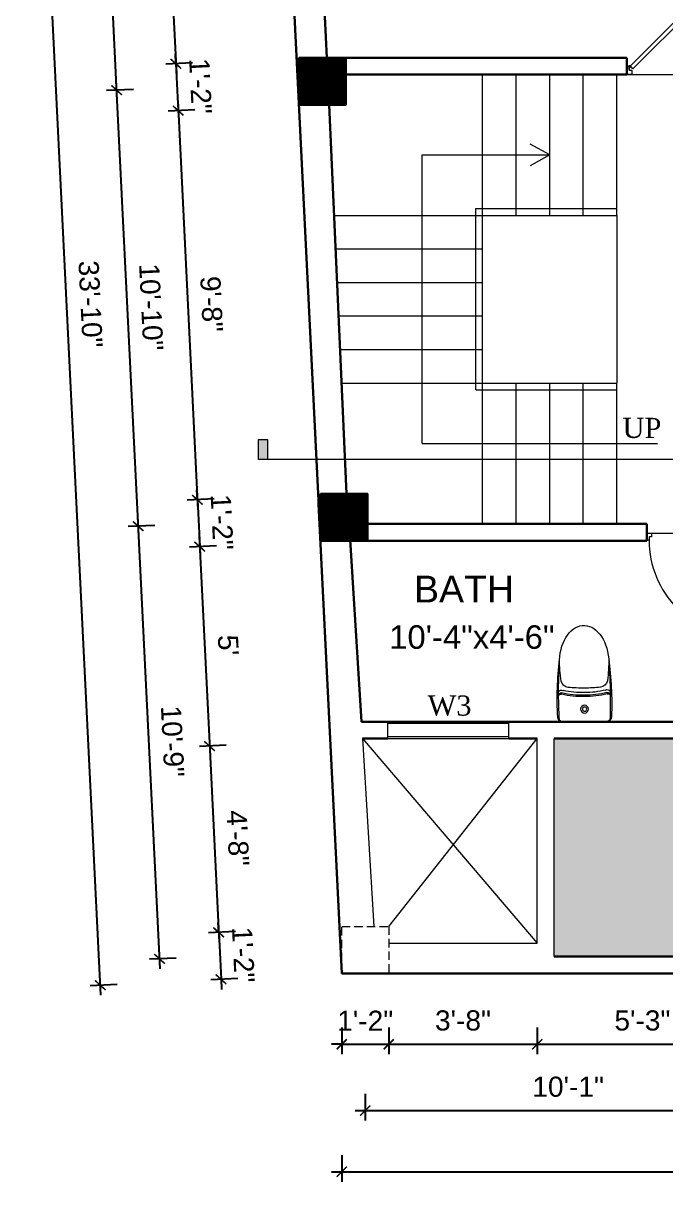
# Model space of a CAD drawing. Header units: inches. Extents: x -4737 to 13205, y 2479 to 13285.
# Drawn here: x -3061.7 to -2870.3, y 11927.8 to 12273.3 of the extents above; entities that cross this region are included whole.
import ezdxf
from ezdxf.enums import TextEntityAlignment as Align

# ---------------------------------------------------------------- set-up
doc = ezdxf.new("R2010")
doc.units = ezdxf.units.IN
doc.header["$MEASUREMENT"] = 0
doc.linetypes.add('HIDDEN', pattern=[0.375, 0.25, -0.125])
doc.linetypes.add('HIDDEN2', pattern=[0.1875, 0.125, -0.0625])
for name, color, linetype, lineweight in [('A-FURN', 9, 'Continuous', 5), ('Door', 205, 'Continuous', 13), ('hatch-.09', 8, 'Continuous', 9), ('Label', 7, 'Continuous', 13), ('ns_DIMS', 1, 'Continuous', 0), ('ns_DIMS @ 1', 1, 'Continuous', 0), ('ns_TEXT', 7, 'Continuous', 13), ('PUERTAS', 7, 'Continuous', 9), ('stair', 201, 'Continuous', 13), ('Text', 7, 'Continuous', 13), ('WALL', 12, 'Continuous', 30), ('wall2', 1, 'Continuous', 15), ('windoow', 4, 'Continuous', 5)]:
    doc.layers.add(name, color=color, linetype=linetype, lineweight=lineweight)
doc.layers.add('furniture', color=253, linetype='Continuous')
doc.styles.add('arial 1000', font='arial.ttf')
doc.styles.add('dim', font='arial.ttf', dxfattribs={"height": 7})
doc.styles.get("Standard").update_dxf_attribs({"font": 'arial.ttf'})
doc.styles.add('Tahoma', font='tahoma.ttf')
doc.dimstyles.new("1-8'", dxfattribs={"dimtxt": 6, "dimasz": 3, "dimexe": 3, "dimexo": 6, "dimgap": 4, "dimtad": 1, "dimdec": 0, "dimzin": 0, "dimdsep": 46, "dimlunit": 4, "dimtxsty": 'arial 1000', "dimblk": 'ARCHTICK', "dimcen": 8, "dimdle": 3, "dimclrt": 7, "dimazin": 0, "dimtfac": 1, "dimtdec": 0, "dimtix": 1, "dimtmove": 2, "dimatfit": 3, "dimfxl": 5, "dimfxlon": 1, "dimarcsym": 0})

# ---------------------------------------------------------------- blocks, each defined once
blk = doc.blocks.new('2ft6in')
at = {"layer": 'PUERTAS', "color": 2}
for p, q in [((0.84, 2.1), (21.02, 22.28)), ((21.71, 21.6), (1.47, 1.37)), ((18.33, 21.76), (18.31, 21.77)), ((21.71, 21.6), (21.02, 22.28)), ((21.18, 18.9), (21.2, 18.89)), ((0, 2), (0, 0)), ((0.6, 2), (0, 2)), ((1.33, 0), (0, 0)), ((0.6, 1.26), (0.6, 2.04)), ((0.67, 1.26), (0.6, 1.26)), ((0.67, 1.26), (0.67, 2.01)), ((0.67, 1), (0.67, 1.26)), ((1.33, 1), (0.67, 1)), ((1.31, 1.53), (0.79, 2.06)), ((1.36, 1.58), (0.81, 2.12)), ((1.36, 1.58), (1.31, 1.53)), ((1.47, 1.37), (1.31, 1.53)), ((1.33, 0), (1.33, 1)), ((28.67, 0), (28.67, 1)), ((28.67, 1), (29.33, 1)), ((28.67, 0), (30, 0)), ((29.33, 1), (29.33, 2)), ((29.33, 2), (30, 2)), ((30, 0), (30, 2))]:
    blk.add_line(p, q, dxfattribs=at)
at = {"layer": 'PUERTAS', "color": 8}
for p, q in [((18.81, 20.78), (18.04, 21.4)), ((18.86, 20.83), (18.08, 21.46)), ((18.95, 20.92), (18.2, 21.58)), ((18.44, 21.9), (18.31, 21.77)), ((19.07, 21.03), (18.34, 21.72)), ((18.44, 21.9), (18.56, 22.02)), ((18.58, 22.01), (18.56, 22.02)), ((19.3, 21.26), (18.61, 22)), ((19.42, 21.38), (18.75, 22.14)), ((19.51, 21.48), (18.88, 22.26)), ((19.55, 21.53), (18.93, 22.3)), ((19.13, 20.8), (19.03, 20.9)), ((19.15, 20.82), (19.05, 20.92)), ((19.09, 20.44), (19.25, 20.76)), ((19.19, 20.87), (19.1, 20.96)), ((19.25, 20.93), (19.16, 21.02)), ((19.28, 20.63), (19.32, 20.83)), ((19.4, 21.08), (19.31, 21.17)), ((19.47, 21.15), (19.38, 21.24)), ((19.43, 20.78), (19.4, 20.9)), ((19.51, 21.19), (19.42, 21.28)), ((19.55, 20.91), (19.43, 20.94)), ((19.53, 21.21), (19.44, 21.3)), ((19.7, 21.06), (19.51, 21.01)), ((19.89, 21.24), (19.58, 21.08)), ((20.07, 21.42), (19.64, 21.15)), ((18.91, 20.27), (19.19, 20.69)), ((19.69, 19.49), (20.12, 19.76)), ((19.87, 19.67), (20.18, 19.83)), ((20.06, 19.85), (20.25, 19.9)), ((20.21, 20), (20.33, 19.97)), ((20.21, 19.38), (20.83, 18.61)), ((20.23, 19.7), (20.32, 19.61)), ((20.25, 19.72), (20.34, 19.63)), ((20.25, 19.43), (20.88, 18.65)), ((20.29, 19.76), (20.38, 19.67)), ((20.33, 20.13), (20.36, 20.01)), ((20.34, 19.53), (21, 18.77)), ((20.36, 19.83), (20.45, 19.74)), ((20.48, 20.28), (20.44, 20.08)), ((20.46, 19.64), (21.14, 18.91)), ((20.5, 19.98), (20.6, 19.89)), ((20.67, 20.47), (20.51, 20.15)), ((20.85, 20.64), (20.57, 20.22)), ((20.57, 20.04), (20.66, 19.95)), ((20.61, 20.09), (20.7, 19.99)), ((20.63, 20.11), (20.72, 20.01)), ((20.69, 19.87), (21.42, 19.19)), ((20.81, 19.99), (21.56, 19.33)), ((20.9, 20.08), (21.68, 19.45)), ((20.95, 20.13), (21.72, 19.51)), ((21.32, 19.01), (21.2, 18.89)), ((21.32, 19.01), (21.44, 19.14)), ((21.43, 19.15), (21.44, 19.14)), ((0, 0), (30, 0))]:
    blk.add_line(p, q, dxfattribs=at)
at = {"layer": 'PUERTAS', "color": 1}
for p, q in [((18.06, 21.44), (18.48, 21.86)), ((18.74, 20.79), (18.06, 21.34)), ((18.08, 21.51), (18.45, 21.88)), ((18.11, 21.49), (18.08, 21.51)), ((18.82, 22.25), (18.45, 21.88)), ((18.9, 22.28), (18.48, 21.86)), ((18.84, 22.23), (18.82, 22.25)), ((18.83, 20.8), (19.18, 21.15)), ((18.92, 20.89), (18.93, 20.88)), ((19.54, 21.59), (18.99, 22.27)), ((19.02, 20.88), (19.24, 21.1)), ((19.12, 20.8), (19.03, 20.89)), ((19.11, 20.79), (19.33, 21.01)), ((19.54, 21.5), (19.18, 21.15)), ((19.45, 21.31), (19.24, 21.1)), ((19.55, 21.22), (19.33, 21.01)), ((19.45, 21.41), (19.45, 21.41)), ((19.54, 21.22), (19.45, 21.31)), ((19.64, 21.23), (19.64, 21.23)), ((19.74, 21.24), (19.73, 21.23)), ((20.12, 21.49), (19.74, 21.24)), ((20.22, 21.48), (20.22, 21.49)), ((20.91, 20.8), (20.91, 20.79)), ((18.84, 20.21), (19.1, 20.6)), ((18.85, 20.11), (18.84, 20.12)), ((19.1, 20.7), (19.11, 20.69)), ((19.1, 20.6), (19.1, 20.6)), ((19.53, 19.43), (19.54, 19.42)), ((19.64, 19.42), (20.02, 19.67)), ((20.02, 19.67), (20.03, 19.68)), ((20.12, 19.68), (20.12, 19.68)), ((20.21, 19.69), (20.43, 19.9)), ((20.22, 19.41), (20.57, 19.76)), ((20.22, 19.69), (20.31, 19.6)), ((20.22, 19.32), (20.76, 18.64)), ((20.31, 19.6), (20.52, 19.81)), ((20.31, 19.5), (20.31, 19.5)), ((20.65, 20.12), (20.43, 19.9)), ((20.74, 20.03), (20.52, 19.81)), ((20.93, 20.11), (20.57, 19.76)), ((20.64, 20.11), (20.73, 20.02)), ((20.66, 20.31), (20.65, 20.31)), ((20.65, 20.21), (20.65, 20.22)), ((20.91, 20.7), (20.66, 20.31)), ((20.84, 20.02), (20.83, 20.03)), ((20.86, 18.63), (21.28, 19.05)), ((20.91, 18.68), (20.94, 18.66)), ((20.94, 18.66), (21.31, 19.03)), ((21.02, 20.12), (21.7, 19.57)), ((21.7, 19.47), (21.28, 19.05)), ((21.67, 19.4), (21.31, 19.03)), ((21.65, 19.42), (21.67, 19.4))]:
    blk.add_line(p, q, dxfattribs=at)
at = {"layer": 'PUERTAS', "color": 2}
for radius in [0.129, 0.0627]:
    blk.add_circle((0.68, 2.14), radius, dxfattribs=at)
at = {"layer": 'PUERTAS', "color": 8}
blk.add_arc((0.68, 2.14), 28.65, 359.7285, 90.0333, dxfattribs=at)
at = {"layer": 'PUERTAS', "color": 1}
for centre, start, end in [((18.78, 20.84), 231.0764, 315), ((18.94, 22.23), 38.9236, 135), ((18.97, 20.93), 225, 315), ((19.16, 20.74), 135, 219.7428), ((19.4, 21.36), 315, 45), ((19.49, 21.55), 315, 38.9236), ((19.6, 21.18), 50.2572, 135), ((19.68, 21.28), 230.2572, 315), ((20.17, 21.44), 45, 135), ((20.87, 20.75), 315, 45), ((18.89, 20.16), 135, 225), ((19.06, 20.65), 315, 39.7428), ((19.59, 19.47), 225, 315), ((20.07, 19.63), 50.2572, 135), ((20.16, 19.73), 230.2572, 315), ((20.27, 19.36), 135, 218.9236), ((20.35, 19.55), 135, 225), ((20.7, 20.26), 135, 219.7428), ((20.6, 20.17), 315, 39.7428), ((20.78, 19.98), 45, 135), ((20.82, 18.68), 218.9236, 315), ((20.98, 20.07), 51.0764, 135), ((21.65, 19.52), 315, 51.0764)]:
    blk.add_arc(centre, 0.0667, start, end, dxfattribs=at)
blk = doc.blocks.new('*U33')
at = {"color": 3, "xscale": -1}
blk.add_blockref('2ft6in', (42, 0), dxfattribs=at)
blk = doc.blocks.new('A$C2BC6131C')
at = {"layer": 'A-FURN', "color": 8}
for p in [(0, 163.5), (0, -163.5)]:
    blk.add_line(p, (0, 0), dxfattribs=at)
for radius in [29.6, 16.1]:
    blk.add_circle((95.9, 0), radius, dxfattribs=at)
for centre, radius, start, end in [((40, 163.5), 40, 92.59988, 180), ((197, -4116.4), 4311.6, 86.30057, 92.47118), ((155.1, -2371.3), 2577.4, 82.86641, 92.59988), ((201.9, 176.4), 18.8, 342.35932, 95.93155), ((192.7, 178.4), 18.2, 343.38126, 66.47238), ((217.8, 172), 24.1, 332.20328, 71.94045), ((468.5, -913.5), 1099.7, 89.65189, 98.29697), ((793.4, 23.7), 602, 165.61847, 182.25332), ((793.4, 23.7), 592, 165.61847, 182.25332), ((773.9, 23.7), 552, 165.61847, 182.45753), ((1633.1, -8.2), 1378.2, 174.60795, 179.65911), ((320.7, 115.7), 60, 100.47011, 174.60795), ((1633.1, 8.2), 1378.2, 180.34089, 185.39205), ((793.4, -23.7), 602, 177.74668, 194.38153), ((793.4, -23.7), 592, 177.74668, 194.38153), ((773.9, -23.7), 552, 177.54247, 194.38153), ((40, -163.5), 40, 180, 267.40012), ((201.9, -176.4), 18.8, 264.06845, 17.64068), ((192.7, -178.4), 18.2, 293.52762, 16.61874), ((217.8, -172), 24.1, 288.05955, 27.79672), ((320.7, -115.7), 60, 185.39205, 259.52989), ((468.5, 913.5), 1099.7, 261.70303, 270.34811), ((197, 4116.4), 4311.6, 267.52882, 273.69943), ((155.1, 2371.3), 2577.4, 267.40012, 277.13359)]:
    blk.add_arc(centre, radius, start, end, dxfattribs=at)
blk.add_ellipse((440.7, 0), major_axis=(-289.3, 0), ratio=0.648116, start_param=1.570796, end_param=4.592942, dxfattribs=at)
blk = doc.blocks.new('3ft')
at = {"layer": 'PUERTAS', "color": 2}
for p, q in [((1.01, 2.52), (25.23, 26.74)), ((26.05, 25.92), (1.77, 1.64)), ((21.99, 26.11), (21.98, 26.13)), ((26.05, 25.92), (25.23, 26.74)), ((25.42, 22.68), (25.43, 22.67)), ((0, 2.4), (0, 0)), ((0.72, 2.4), (0, 2.4)), ((1.6, 0), (0, 0)), ((0.72, 1.52), (0.72, 2.44)), ((0.8, 1.52), (0.72, 1.52)), ((0.8, 1.52), (0.8, 2.41)), ((0.8, 1.2), (0.8, 1.52)), ((1.6, 1.2), (0.8, 1.2)), ((1.57, 1.84), (0.94, 2.47)), ((1.63, 1.89), (0.97, 2.55)), ((1.63, 1.89), (1.57, 1.84)), ((1.77, 1.64), (1.57, 1.84)), ((1.6, 0), (1.6, 1.2)), ((34.4, 0), (34.4, 1.2)), ((34.4, 1.2), (35.2, 1.2)), ((34.4, 0), (36, 0)), ((35.2, 1.2), (35.2, 2.4)), ((35.2, 2.4), (36, 2.4)), ((36, 0), (36, 2.4))]:
    blk.add_line(p, q, dxfattribs=at)
at = {"layer": 'PUERTAS', "color": 8}
for p, q in [((22.57, 24.94), (21.65, 25.68)), ((22.63, 24.99), (21.69, 25.75)), ((22.74, 25.1), (21.84, 25.9)), ((22.13, 26.28), (21.98, 26.13)), ((22.88, 25.24), (22.01, 26.06)), ((22.13, 26.28), (22.27, 26.42)), ((22.29, 26.41), (22.27, 26.42)), ((23.16, 25.52), (22.34, 26.39)), ((23.3, 25.66), (22.5, 26.56)), ((23.41, 25.77), (22.65, 26.71)), ((22.69, 24.32), (23.02, 24.83)), ((23.46, 25.83), (22.72, 26.75)), ((22.95, 24.96), (22.84, 25.07)), ((22.98, 24.99), (22.86, 25.1)), ((23.03, 25.04), (22.91, 25.15)), ((22.91, 24.53), (23.1, 24.91)), ((23.11, 25.12), (22.99, 25.23)), ((23.13, 24.76), (23.18, 24.99)), ((23.28, 25.3), (23.17, 25.41)), ((23.36, 25.37), (23.25, 25.49)), ((23.31, 24.94), (23.28, 25.08)), ((23.41, 25.43), (23.3, 25.54)), ((23.46, 25.09), (23.32, 25.13)), ((23.44, 25.45), (23.33, 25.56)), ((23.64, 25.27), (23.41, 25.22)), ((23.87, 25.49), (23.49, 25.3)), ((24.08, 25.71), (23.57, 25.38)), ((24.58, 24.33), (24.52, 24.1)), ((24.8, 24.56), (24.61, 24.18)), ((25.02, 24.77), (24.68, 24.26)), ((23.63, 23.38), (24.14, 23.72)), ((23.84, 23.6), (24.22, 23.79)), ((24.07, 23.82), (24.3, 23.88)), ((24.25, 24), (24.39, 23.97)), ((24.25, 23.26), (24.99, 22.34)), ((24.27, 23.64), (24.38, 23.53)), ((24.3, 23.67), (24.41, 23.56)), ((24.3, 23.32), (25.06, 22.38)), ((24.35, 23.72), (24.46, 23.61)), ((24.4, 24.15), (24.43, 24.01)), ((24.41, 23.43), (25.2, 22.53)), ((24.43, 23.8), (24.54, 23.69)), ((24.55, 23.57), (25.37, 22.7)), ((24.6, 23.97), (24.72, 23.86)), ((24.68, 24.05), (24.79, 23.94)), ((24.73, 24.1), (24.85, 23.99)), ((24.76, 24.13), (24.87, 24.02)), ((24.83, 23.85), (25.7, 23.03)), ((24.97, 23.99), (25.87, 23.2)), ((25.08, 24.1), (26.02, 23.34)), ((25.14, 24.15), (26.06, 23.41)), ((25.58, 22.82), (25.43, 22.67)), ((25.58, 22.82), (25.73, 22.97)), ((25.72, 22.98), (25.73, 22.97)), ((0, 0), (36, 0))]:
    blk.add_line(p, q, dxfattribs=at)
at = {"layer": 'PUERTAS', "color": 1}
for p, q in [((21.67, 25.73), (22.17, 26.23)), ((22.49, 24.95), (21.67, 25.61)), ((21.7, 25.82), (22.14, 26.26)), ((21.73, 25.79), (21.7, 25.82)), ((22.58, 26.7), (22.14, 26.26)), ((22.67, 26.73), (22.17, 26.23)), ((22.61, 26.67), (22.58, 26.7)), ((22.6, 24.96), (23.02, 25.38)), ((22.61, 24.25), (22.92, 24.72)), ((22.7, 25.07), (22.71, 25.06)), ((23.45, 25.91), (22.79, 26.73)), ((22.82, 25.06), (23.08, 25.32)), ((22.94, 24.95), (22.83, 25.07)), ((22.92, 24.72), (22.92, 24.72)), ((22.93, 24.94), (23.19, 25.21)), ((22.93, 24.84), (22.93, 24.83)), ((23.44, 25.81), (23.02, 25.38)), ((23.34, 25.58), (23.08, 25.32)), ((23.46, 25.47), (23.19, 25.21)), ((23.33, 25.7), (23.34, 25.69)), ((23.45, 25.46), (23.33, 25.57)), ((23.57, 25.47), (23.57, 25.47)), ((24.15, 25.79), (23.68, 25.48)), ((23.68, 25.48), (23.68, 25.48)), ((24.27, 25.78), (24.26, 25.79)), ((24.79, 24.38), (24.78, 24.37)), ((24.78, 24.26), (24.78, 24.26)), ((25.1, 24.84), (24.79, 24.38)), ((25.09, 24.96), (25.1, 24.95)), ((22.62, 24.13), (22.61, 24.14)), ((23.44, 23.31), (23.45, 23.3)), ((23.56, 23.3), (24.03, 23.61)), ((24.03, 23.61), (24.03, 23.62)), ((24.14, 23.62), (24.14, 23.62)), ((24.25, 23.62), (24.51, 23.89)), ((24.26, 23.29), (24.69, 23.71)), ((24.26, 23.63), (24.37, 23.52)), ((24.26, 23.18), (24.92, 22.37)), ((24.37, 23.52), (24.63, 23.77)), ((24.37, 23.4), (24.37, 23.4)), ((24.78, 24.15), (24.51, 23.89)), ((24.89, 24.03), (24.63, 23.77)), ((25.11, 24.14), (24.69, 23.71)), ((24.77, 24.14), (24.88, 24.03)), ((25, 24.03), (25, 24.03)), ((25.04, 22.36), (25.54, 22.86)), ((25.1, 22.42), (25.13, 22.39)), ((25.13, 22.39), (25.57, 22.83)), ((25.22, 24.14), (26.03, 23.48)), ((26.04, 23.37), (25.54, 22.86)), ((26.01, 23.27), (25.57, 22.83)), ((25.98, 23.3), (26.01, 23.27))]:
    blk.add_line(p, q, dxfattribs=at)
at = {"layer": 'PUERTAS', "color": 2}
for radius in [0.155, 0.0752]:
    blk.add_circle((0.82, 2.56), radius, dxfattribs=at)
at = {"layer": 'PUERTAS', "color": 8}
blk.add_arc((0.82, 2.56), 34.38, 359.7285, 90.0333, dxfattribs=at)
at = {"layer": 'PUERTAS', "color": 1}
for centre, start, end in [((22.54, 25.01), 231.0764, 315), ((22.67, 24.2), 135, 225), ((22.73, 26.68), 38.9236, 135), ((22.77, 25.12), 225, 315), ((22.99, 24.89), 135, 219.7428), ((22.87, 24.78), 315, 39.7428), ((23.28, 25.63), 315, 45), ((23.39, 25.86), 315, 38.9236), ((23.51, 25.41), 50.2572, 135), ((23.62, 25.53), 230.2572, 315), ((24.2, 25.73), 45, 135), ((24.84, 24.31), 135, 219.7428), ((24.72, 24.21), 315, 39.7428), ((25.04, 24.89), 315, 45), ((23.51, 23.36), 225, 315), ((24.09, 23.56), 50.2572, 135), ((24.2, 23.68), 230.2572, 315), ((24.32, 23.23), 135, 218.9236), ((24.42, 23.46), 135, 225), ((24.94, 23.98), 45, 135), ((24.98, 22.42), 218.9236, 315), ((25.17, 24.08), 51.0764, 135), ((25.98, 23.42), 315, 51.0764)]:
    blk.add_arc(centre, 0.08, start, end, dxfattribs=at)
blk = doc.blocks.new('*U238')
at = {"color": 3, "xscale": -1}
blk.add_blockref('3ft', (42, 0), dxfattribs=at)
blk = doc.blocks.new('_ArchTick')
at = {"color": 0, "const_width": 0.15}
blk.add_lwpolyline([(-0.5, -0.5), (0.5, 0.5)], dxfattribs=at)
blk = doc.blocks.new('*D803')
at = {"layer": 'Defpoints', "color": 0, "transparency": 16777216}
for p in [(-2966.86, 11989.96), (-2952.86, 11989.96), (-2952.86, 11968.82)]:
    blk.add_point(p, dxfattribs=at)
at = {"layer": 'ns_DIMS', "color": 0, "lineweight": -2, "transparency": 16777216}
for p, q in [((-2966.86, 11973.82), (-2966.86, 11965.82)), ((-2952.86, 11973.82), (-2952.86, 11965.82)), ((-2966.86, 11968.82), (-2969.86, 11968.82)), ((-2966.86, 11968.82), (-2952.86, 11968.82)), ((-2952.86, 11968.82), (-2949.86, 11968.82))]:
    blk.add_line(p, q, dxfattribs=at)
at = {"layer": 'ns_DIMS', "color": 0, "lineweight": -2, "transparency": 16777216, "xscale": 3, "yscale": 3, "zscale": 3}
blk.add_blockref('_ArchTick', (-2966.86, 11968.82), dxfattribs=at)
at = {"layer": 'ns_DIMS', "color": 0, "lineweight": -2, "transparency": 16777216, "xscale": 3, "yscale": 3, "zscale": 3, "rotation": 180}
blk.add_blockref('_ArchTick', (-2952.86, 11968.82), dxfattribs=at)
at = {"layer": 'ns_DIMS', "color": 7, "transparency": 16777216, "insert": (-2959.86, 11975.83), "char_height": 6, "attachment_point": 5, "style": 'arial 1000'}
blk.add_mtext('1\'-2"', dxfattribs=at)
blk = doc.blocks.new('*D804')
at = {"layer": 'Defpoints', "color": 0, "transparency": 16777216}
for p in [(-2952.86, 11989.96), (-2908.62, 11989.96), (-2908.62, 11968.82)]:
    blk.add_point(p, dxfattribs=at)
at = {"layer": 'ns_DIMS', "color": 0, "lineweight": -2, "transparency": 16777216}
for p, q in [((-2952.86, 11973.82), (-2952.86, 11965.82)), ((-2908.62, 11973.82), (-2908.62, 11965.82)), ((-2955.86, 11968.82), (-2905.62, 11968.82))]:
    blk.add_line(p, q, dxfattribs=at)
at = {"layer": 'ns_DIMS', "color": 0, "lineweight": -2, "transparency": 16777216, "xscale": 3, "yscale": 3, "zscale": 3, "rotation": 180}
blk.add_blockref('_ArchTick', (-2952.86, 11968.82), dxfattribs=at)
at = {"layer": 'ns_DIMS', "color": 0, "lineweight": -2, "transparency": 16777216, "xscale": 3, "yscale": 3, "zscale": 3}
blk.add_blockref('_ArchTick', (-2908.62, 11968.82), dxfattribs=at)
at = {"layer": 'ns_DIMS', "color": 7, "transparency": 16777216, "insert": (-2930.74, 11975.88), "char_height": 6, "attachment_point": 5, "style": 'arial 1000'}
blk.add_mtext('3\'-8"', dxfattribs=at)
blk = doc.blocks.new('*D805')
at = {"layer": 'Defpoints', "color": 0, "transparency": 16777216}
for p in [(-2908.62, 11989.96), (-2845.95, 11989.96), (-2845.95, 11968.82)]:
    blk.add_point(p, dxfattribs=at)
at = {"layer": 'ns_DIMS', "color": 0, "lineweight": -2, "transparency": 16777216}
for p, q in [((-2908.62, 11973.82), (-2908.62, 11965.82)), ((-2845.95, 11973.82), (-2845.95, 11965.82)), ((-2911.62, 11968.82), (-2842.95, 11968.82))]:
    blk.add_line(p, q, dxfattribs=at)
at = {"layer": 'ns_DIMS', "color": 0, "lineweight": -2, "transparency": 16777216, "xscale": 3, "yscale": 3, "zscale": 3, "rotation": 180}
blk.add_blockref('_ArchTick', (-2908.62, 11968.82), dxfattribs=at)
at = {"layer": 'ns_DIMS', "color": 0, "lineweight": -2, "transparency": 16777216, "xscale": 3, "yscale": 3, "zscale": 3}
blk.add_blockref('_ArchTick', (-2845.95, 11968.82), dxfattribs=at)
at = {"layer": 'ns_DIMS', "color": 7, "transparency": 16777216, "insert": (-2877.29, 11975.88), "char_height": 6, "attachment_point": 5, "style": 'arial 1000'}
blk.add_mtext('5\'-3"', dxfattribs=at)
blk = doc.blocks.new('*D809')
at = {"layer": 'Defpoints', "color": 0, "transparency": 16777216}
for p in [(-2959.86, 11989.96), (-2838.95, 11989.96), (-2838.95, 11949.06)]:
    blk.add_point(p, dxfattribs=at)
at = {"layer": 'ns_DIMS', "color": 0, "lineweight": -2, "transparency": 16777216}
for p, q in [((-2959.86, 11954.06), (-2959.86, 11946.06)), ((-2838.95, 11954.06), (-2838.95, 11946.06)), ((-2962.86, 11949.06), (-2835.95, 11949.06))]:
    blk.add_line(p, q, dxfattribs=at)
at = {"layer": 'ns_DIMS', "color": 0, "lineweight": -2, "transparency": 16777216, "xscale": 3, "yscale": 3, "zscale": 3, "rotation": 180}
blk.add_blockref('_ArchTick', (-2959.86, 11949.06), dxfattribs=at)
at = {"layer": 'ns_DIMS', "color": 0, "lineweight": -2, "transparency": 16777216, "xscale": 3, "yscale": 3, "zscale": 3}
blk.add_blockref('_ArchTick', (-2838.95, 11949.06), dxfattribs=at)
at = {"layer": 'ns_DIMS', "color": 7, "transparency": 16777216, "insert": (-2899.41, 11956.12), "char_height": 6, "attachment_point": 5, "style": 'arial 1000'}
blk.add_mtext('10\'-1"', dxfattribs=at)
blk = doc.blocks.new('*D811')
at = {"layer": 'Defpoints', "color": 0, "transparency": 16777216}
for p in [(-2966.86, 11989.96), (-2656.1, 11989.96), (-2656.1, 11930.8)]:
    blk.add_point(p, dxfattribs=at)
at = {"layer": 'ns_DIMS', "color": 0, "lineweight": -2, "transparency": 16777216}
for p, q in [((-2966.86, 11935.8), (-2966.86, 11927.8)), ((-2656.1, 11935.8), (-2656.1, 11927.8)), ((-2969.86, 11930.8), (-2653.1, 11930.8))]:
    blk.add_line(p, q, dxfattribs=at)
at = {"layer": 'ns_DIMS', "color": 0, "lineweight": -2, "transparency": 16777216, "xscale": 3, "yscale": 3, "zscale": 3, "rotation": 180}
blk.add_blockref('_ArchTick', (-2966.86, 11930.8), dxfattribs=at)
at = {"layer": 'ns_DIMS', "color": 0, "lineweight": -2, "transparency": 16777216, "xscale": 3, "yscale": 3, "zscale": 3}
blk.add_blockref('_ArchTick', (-2656.1, 11930.8), dxfattribs=at)
at = {"layer": 'ns_DIMS', "color": 7, "transparency": 16777216, "insert": (-2811.48, 11937.87), "char_height": 6, "attachment_point": 5, "style": 'arial 1000'}
blk.add_mtext('25\'-11"', dxfattribs=at)
blk = doc.blocks.new('*U53')
h = blk.add_hatch(color=256)
edge = h.paths.add_edge_path()
edge.add_line((-0.3125, 0), (-0.4419, 0))
edge.add_line((-0.4419, 0), (0, 0.4419))
edge.add_line((0, 0.4419), (0.4419, 0))
edge.add_line((0.4419, 0), (0.3125, 0))
edge.add_arc((0, 0), 0.3125, 360, 540)
blk.add_hatch(color=256).paths.add_polyline_path([(-7.7473, 0.125), (-7.6914, 0.125), (-7.6914, 0), (-7.7473, 0)])
at = {"linetype": 'HIDDEN2', "ltscale": 100}
blk.add_line((-0.3125, 0), (-7.7473, 0), dxfattribs=at)
blk.add_line((-0.3125, 0), (0.3125, 0))
blk.add_lwpolyline([(-0.3125, 0), (-0.4419, 0), (0, 0.4419), (0.4419, 0), (0.3125, 0, 1)], format="xyb", close=True)
blk.add_lwpolyline([(-7.7473, 0.125), (-7.6914, 0.125), (-7.6914, 0), (-7.7473, 0)], close=True)
blk.add_circle((0, 0), 0.3125)
at = {"style": 'Tahoma', "flags": 8}
blk.add_attdef('VIEWNUMBER', text='', height=0.125, dxfattribs=at).set_placement((0, 0), align=Align.BOTTOM_CENTER)
blk.add_attdef('SHEETNUMBER', text='', height=0.125, dxfattribs=at).set_placement((0, -0.0625), align=Align.TOP_CENTER)
blk = doc.blocks.new('*D825')
at = {"layer": 'Defpoints', "color": 0, "transparency": 16777216}
for p in [(-2986.15, 12381.46), (-3016.27, 12261.15), (-2979.62, 12262.96)]:
    blk.add_point(p, dxfattribs=at)
at = {"layer": 'ns_DIMS', "color": 0, "lineweight": -2, "transparency": 16777216}
for p, q in [((-3022.25, 12382.69), (-3016.12, 12258.16)), ((-3017.11, 12379.94), (-3025.1, 12379.55)), ((-3011.27, 12261.4), (-3019.26, 12261))]:
    blk.add_line(p, q, dxfattribs=at)
at = {"layer": 'ns_DIMS', "color": 0, "lineweight": -2, "transparency": 16777216, "xscale": 3, "yscale": 3, "zscale": 3}
for p, rotation in [((-3022.11, 12379.69), 92.82029601864667), ((-3016.27, 12261.15), 272.8202960186467)]:
    blk.add_blockref('_ArchTick', p, dxfattribs=dict(at, rotation=rotation))
at = {"layer": 'ns_DIMS', "color": 7, "transparency": 16777216, "insert": (-3012.13, 12320.77), "char_height": 6, "attachment_point": 5, "rotation": 272.8203, "style": 'arial 1000'}
blk.add_mtext('9\'-11"', dxfattribs=at)
blk = doc.blocks.new('*D826')
at = {"layer": 'Defpoints', "color": 0, "transparency": 16777216}
for p in [(-2979.62, 12262.96), (-3015.58, 12247.19), (-2979.62, 12248.96)]:
    blk.add_point(p, dxfattribs=at)
at = {"layer": 'ns_DIMS', "color": 0, "lineweight": -2, "transparency": 16777216}
for p, q in [((-3016.27, 12261.15), (-3016.41, 12264.15)), ((-3011.27, 12261.4), (-3019.26, 12261)), ((-3016.27, 12261.15), (-3015.58, 12247.19)), ((-3010.58, 12247.43), (-3018.57, 12247.04)), ((-3015.58, 12247.19), (-3015.43, 12244.19))]:
    blk.add_line(p, q, dxfattribs=at)
at = {"layer": 'ns_DIMS', "color": 0, "lineweight": -2, "transparency": 16777216, "xscale": 3, "yscale": 3, "zscale": 3}
for p, rotation in [((-3016.27, 12261.15), 272.8202960186467), ((-3015.58, 12247.19), 92.82029601864667)]:
    blk.add_blockref('_ArchTick', p, dxfattribs=dict(at, rotation=rotation))
at = {"layer": 'ns_DIMS', "color": 7, "transparency": 16777216, "insert": (-3008.92, 12254.51), "char_height": 6, "attachment_point": 5, "rotation": 272.8203, "style": 'arial 1000'}
blk.add_mtext('1\'-2"', dxfattribs=at)
blk = doc.blocks.new('*D827')
at = {"layer": 'Defpoints', "color": 0, "transparency": 16777216}
for p in [(-2979.62, 12248.96), (-2973.22, 12132.96), (-3009.86, 12131.15)]:
    blk.add_point(p, dxfattribs=at)
at = {"layer": 'ns_DIMS', "color": 0, "lineweight": -2, "transparency": 16777216}
for p, q in [((-3015.73, 12250.18), (-3009.71, 12128.16)), ((-3010.58, 12247.43), (-3018.57, 12247.04)), ((-3004.87, 12131.4), (-3012.86, 12131))]:
    blk.add_line(p, q, dxfattribs=at)
at = {"layer": 'ns_DIMS', "color": 0, "lineweight": -2, "transparency": 16777216, "xscale": 3, "yscale": 3, "zscale": 3}
for p, rotation in [((-3015.58, 12247.19), 92.82029601864667), ((-3009.86, 12131.15), 272.8202960186467)]:
    blk.add_blockref('_ArchTick', p, dxfattribs=dict(at, rotation=rotation))
at = {"layer": 'ns_DIMS', "color": 7, "transparency": 16777216, "insert": (-3005.66, 12189.52), "char_height": 6, "attachment_point": 5, "rotation": 272.8203, "style": 'arial 1000'}
blk.add_mtext('9\'-8"', dxfattribs=at)
blk = doc.blocks.new('*D828')
at = {"layer": 'Defpoints', "color": 0, "transparency": 16777216}
for p in [(-2973.22, 12132.96), (-2973.22, 12118.96), (-3009.17, 12117.19)]:
    blk.add_point(p, dxfattribs=at)
at = {"layer": 'ns_DIMS', "color": 0, "lineweight": -2, "transparency": 16777216}
for p, q in [((-3009.86, 12131.15), (-3010.01, 12134.15)), ((-3004.87, 12131.4), (-3012.86, 12131)), ((-3009.86, 12131.15), (-3009.17, 12117.19)), ((-3004.18, 12117.43), (-3012.17, 12117.04)), ((-3009.17, 12117.19), (-3009.03, 12114.19))]:
    blk.add_line(p, q, dxfattribs=at)
at = {"layer": 'ns_DIMS', "color": 0, "lineweight": -2, "transparency": 16777216, "xscale": 3, "yscale": 3, "zscale": 3}
for p, rotation in [((-3009.86, 12131.15), 272.8202960186467), ((-3009.17, 12117.19), 92.82029601864667)]:
    blk.add_blockref('_ArchTick', p, dxfattribs=dict(at, rotation=rotation))
at = {"layer": 'ns_DIMS', "color": 7, "transparency": 16777216, "insert": (-3002.51, 12124.51), "char_height": 6, "attachment_point": 5, "rotation": 272.8203, "style": 'arial 1000'}
blk.add_mtext('1\'-2"', dxfattribs=at)
blk = doc.blocks.new('*D829')
at = {"layer": 'Defpoints', "color": 0, "transparency": 16777216}
for p in [(-2973.22, 12118.96), (-2960.71, 12059.95), (-3006.24, 12057.7)]:
    blk.add_point(p, dxfattribs=at)
at = {"layer": 'ns_DIMS', "color": 0, "lineweight": -2, "transparency": 16777216}
for p, q in [((-3009.32, 12120.18), (-3006.1, 12054.71)), ((-3004.18, 12117.43), (-3012.17, 12117.04)), ((-3001.25, 12057.95), (-3009.24, 12057.56))]:
    blk.add_line(p, q, dxfattribs=at)
at = {"layer": 'ns_DIMS', "color": 0, "lineweight": -2, "transparency": 16777216, "xscale": 3, "yscale": 3, "zscale": 3}
for p, rotation in [((-3009.17, 12117.19), 92.82029601864667), ((-3006.24, 12057.7), 272.8202960186467)]:
    blk.add_blockref('_ArchTick', p, dxfattribs=dict(at, rotation=rotation))
at = {"layer": 'ns_DIMS', "color": 7, "transparency": 16777216, "insert": (-3000.67, 12087.79), "char_height": 6, "attachment_point": 5, "rotation": 272.8203, "style": 'arial 1000'}
blk.add_mtext("5'", dxfattribs=at)
blk = doc.blocks.new('*D830')
at = {"layer": 'Defpoints', "color": 0, "transparency": 16777216}
for p in [(-2966.86, 12003.96), (-3002.82, 11988.19), (-2966.86, 11989.96)]:
    blk.add_point(p, dxfattribs=at)
at = {"layer": 'ns_DIMS', "color": 0, "lineweight": -2, "transparency": 16777216}
for p, q in [((-3003.51, 12002.15), (-3003.65, 12005.15)), ((-2998.51, 12002.4), (-3006.5, 12002)), ((-3003.51, 12002.15), (-3002.82, 11988.19)), ((-2997.82, 11988.43), (-3005.81, 11988.04)), ((-3002.82, 11988.19), (-3002.67, 11985.19))]:
    blk.add_line(p, q, dxfattribs=at)
at = {"layer": 'ns_DIMS', "color": 0, "lineweight": -2, "transparency": 16777216, "xscale": 3, "yscale": 3, "zscale": 3}
for p, rotation in [((-3003.51, 12002.15), 272.8202960186467), ((-3002.82, 11988.19), 92.82029601864667)]:
    blk.add_blockref('_ArchTick', p, dxfattribs=dict(at, rotation=rotation))
at = {"layer": 'ns_DIMS', "color": 7, "transparency": 16777216, "insert": (-2996.16, 11995.51), "char_height": 6, "attachment_point": 5, "rotation": 272.8203, "style": 'arial 1000'}
blk.add_mtext('1\'-2"', dxfattribs=at)
blk = doc.blocks.new('*D831')
at = {"layer": 'Defpoints', "color": 0, "transparency": 16777216}
for p in [(-2960.71, 12059.95), (-3003.51, 12002.19), (-2967.55, 12003.96)]:
    blk.add_point(p, dxfattribs=at)
at = {"layer": 'ns_DIMS', "color": 0, "lineweight": -2, "transparency": 16777216}
for p, q in [((-3006.39, 12060.7), (-3003.36, 11999.19)), ((-3001.25, 12057.95), (-3009.24, 12057.56)), ((-2998.51, 12002.43), (-3006.5, 12002.04))]:
    blk.add_line(p, q, dxfattribs=at)
at = {"layer": 'ns_DIMS', "color": 0, "lineweight": -2, "transparency": 16777216, "xscale": 3, "yscale": 3, "zscale": 3}
for p, rotation in [((-3006.24, 12057.7), 92.82029601864667), ((-3003.51, 12002.19), 272.8202960186467)]:
    blk.add_blockref('_ArchTick', p, dxfattribs=dict(at, rotation=rotation))
at = {"layer": 'ns_DIMS', "color": 7, "transparency": 16777216, "insert": (-2997.82, 12030.29), "char_height": 6, "attachment_point": 5, "rotation": 272.8203, "style": 'arial 1000'}
blk.add_mtext('4\'-8"', dxfattribs=at)
blk = doc.blocks.new('*D832')
at = {"layer": 'Defpoints', "color": 0, "transparency": 16777216}
for p in [(-2973.22, 12125.96), (-3027.5, 12123.28), (-2966.86, 11996.96)]:
    blk.add_point(p, dxfattribs=at)
at = {"layer": 'ns_DIMS', "color": 0, "lineweight": -2, "transparency": 16777216}
for p, q in [((-3020.99, 11991.29), (-3027.64, 12126.28)), ((-3022.5, 12123.53), (-3030.49, 12123.14)), ((-3016.15, 11994.53), (-3024.14, 11994.14))]:
    blk.add_line(p, q, dxfattribs=at)
at = {"layer": 'ns_DIMS', "color": 0, "lineweight": -2, "transparency": 16777216, "xscale": 3, "yscale": 3, "zscale": 3}
for p, rotation in [((-3027.5, 12123.28), 92.82029601863742), ((-3021.14, 11994.28), 272.8202960186374)]:
    blk.add_blockref('_ArchTick', p, dxfattribs=dict(at, rotation=rotation))
at = {"layer": 'ns_DIMS', "color": 7, "transparency": 16777216, "insert": (-3017.26, 12059.13), "char_height": 6, "attachment_point": 5, "rotation": 272.8203, "style": 'arial 1000'}
blk.add_mtext('10\'-9"', dxfattribs=at)
blk = doc.blocks.new('*D833')
at = {"layer": 'Defpoints', "color": 0, "transparency": 16777216}
for p in [(-2986.84, 12395.46), (-3058.75, 12391.92), (-2966.86, 11989.96)]:
    blk.add_point(p, dxfattribs=at)
at = {"layer": 'ns_DIMS', "color": 0, "lineweight": -2, "transparency": 16777216}
for p, q in [((-3053.76, 12392.17), (-3061.75, 12391.77)), ((-3038.63, 11983.42), (-3058.9, 12394.92)), ((-3033.78, 11986.66), (-3041.77, 11986.27))]:
    blk.add_line(p, q, dxfattribs=at)
at = {"layer": 'ns_DIMS', "color": 0, "lineweight": -2, "transparency": 16777216, "xscale": 3, "yscale": 3, "zscale": 3}
for p, rotation in [((-3058.75, 12391.92), 92.82029601863792), ((-3038.77, 11986.41), 272.8202960186379)]:
    blk.add_blockref('_ArchTick', p, dxfattribs=dict(at, rotation=rotation))
at = {"layer": 'ns_DIMS', "color": 7, "transparency": 16777216, "insert": (-3041.71, 12189.52), "char_height": 6, "attachment_point": 5, "rotation": 272.8203, "style": 'arial 1000'}
blk.add_mtext('33\'-10"', dxfattribs=at)
blk = doc.blocks.new('*D834')
at = {"layer": 'Defpoints', "color": 0, "transparency": 16777216}
for p in [(-2979.62, 12255.96), (-3033.9, 12253.28), (-2973.22, 12125.96)]:
    blk.add_point(p, dxfattribs=at)
at = {"layer": 'ns_DIMS', "color": 0, "lineweight": -2, "transparency": 16777216}
for p, q in [((-3028.91, 12253.53), (-3036.9, 12253.14)), ((-3027.35, 12120.29), (-3034.05, 12256.28)), ((-3022.5, 12123.53), (-3030.49, 12123.14))]:
    blk.add_line(p, q, dxfattribs=at)
at = {"layer": 'ns_DIMS', "color": 0, "lineweight": -2, "transparency": 16777216, "xscale": 3, "yscale": 3, "zscale": 3}
for p, rotation in [((-3033.9, 12253.28), 92.82029601864667), ((-3027.5, 12123.28), 272.8202960186467)]:
    blk.add_blockref('_ArchTick', p, dxfattribs=dict(at, rotation=rotation))
at = {"layer": 'ns_DIMS', "color": 7, "transparency": 16777216, "insert": (-3023.64, 12188.63), "char_height": 6, "attachment_point": 5, "rotation": 272.8203, "style": 'arial 1000'}
blk.add_mtext('10\'-10"', dxfattribs=at)
blk = doc.blocks.new('*D835')
at = {"layer": 'Defpoints', "color": 0, "transparency": 16777216}
for p in [(-2986.15, 12388.46), (-3040.43, 12385.79), (-2979.62, 12255.96)]:
    blk.add_point(p, dxfattribs=at)
at = {"layer": 'ns_DIMS', "color": 0, "lineweight": -2, "transparency": 16777216}
for p, q in [((-3033.75, 12250.29), (-3040.58, 12388.79)), ((-3035.43, 12386.04), (-3043.42, 12385.64)), ((-3028.91, 12253.53), (-3036.9, 12253.14))]:
    blk.add_line(p, q, dxfattribs=at)
at = {"layer": 'ns_DIMS', "color": 0, "lineweight": -2, "transparency": 16777216, "xscale": 3, "yscale": 3, "zscale": 3}
for p, rotation in [((-3040.43, 12385.79), 92.82029601864667), ((-3033.9, 12253.28), 272.8202960186467)]:
    blk.add_blockref('_ArchTick', p, dxfattribs=dict(at, rotation=rotation))
at = {"layer": 'ns_DIMS', "color": 7, "transparency": 16777216, "insert": (-3030.16, 12319.88), "char_height": 6, "attachment_point": 5, "rotation": 272.8203, "style": 'arial 1000'}
blk.add_mtext('11\'-1"', dxfattribs=at)

msp = doc.modelspace()

# ---------------------------------------------------------------- hatches: boundary and pattern name
at = {"layer": 'hatch-.09'}
h = msp.add_hatch(dxfattribs=at)
h.set_pattern_fill('ANSI31', color=256)
h.set_pattern_definition([(45, (-18412.01016, 11972.81787), (-0.0883883476, 0.0883883476), [])])
h.paths.add_polyline_path([(-2965.62, 12262.96), (-2979.62, 12262.96), (-2979.62, 12248.96), (-2965.62, 12248.96)])
h = msp.add_hatch(dxfattribs=at)
h.set_pattern_fill('ANSI31', color=256)
h.set_pattern_definition([(45, (-18405.60594, 11842.81787), (-0.0883883476, 0.0883883476), [])])
h.paths.add_polyline_path([(-2959.22, 12132.96), (-2973.22, 12132.96), (-2973.22, 12118.96), (-2959.22, 12118.96)])
h = msp.add_hatch(dxfattribs=at)
h.set_pattern_fill('ANGLE', color=256, scale=15)
h.set_pattern_definition([(0, (-7070.296, 7192.6038), (0, 4.125), [3, -1.125]), (90, (-7070.296, 7192.6038), (-4.125, 3e-16), [3, -1.125])])
h.paths.add_polyline_path([(-2656.1, 12119.74), (-2656.1, 12118.96), (-2670.1, 12118.96), (-2795.95, 12119.1), (-2795.95, 12120.69), (-2796.75, 12120.69, -0.415432), (-2831.11, 12086.15), (-2831.95, 12086.15), (-2831.95, 12059.96), (-2903.62, 12059.96), (-2903.62, 11994.96), (-2845.95, 11994.96), (-2845.95, 12003.96), (-2831.95, 12003.96), (-2831.95, 11994.96), (-2670.1, 11994.96), (-2670.1, 12003.96), (-2656.1, 12003.96), (-2656.1, 11994.96), (-2605.08, 11994.96)])
h.paths.add_polyline_path([(-2793.02, 12045.76), (-2691.53, 12045.76), (-2691.53, 12062.25), (-2793.02, 12062.25)], flags=24)

# ---------------------------------------------------------------- linework, layer by layer
at = {"layer": 'Door'}
msp.add_line((-2884.9, 12215.96), (-2884.9, 12165.96), dxfattribs=at)
at = {"layer": 'ns_DIMS'}
for p, q in [((-2904.9, 12233.96), (-2910.71, 12237.23)), ((-2942.9, 12233.96), (-2904.9, 12233.96)), ((-2942.9, 12147.96), (-2942.9, 12233.96)), ((-2904.9, 12233.96), (-2910.71, 12230.69)), ((-2942.9, 12147.96), (-2872.79, 12147.96))]:
    msp.add_line(p, q, dxfattribs=at)
at = {"layer": 'ns_DIMS', "linetype": 'HIDDEN', "ltscale": 10}
msp.add_lwpolyline([(-2966.86, 12003.96), (-2952.86, 12003.96), (-2952.86, 11989.96), (-2966.86, 11989.96)], close=True, dxfattribs=at)
at = {"layer": 'stair', "linetype": 'ByBlock', "ltscale": 5}
for p, q in [((-2924.9, 12123.96), (-2924.9, 12257.96)), ((-2914.9, 12215.96), (-2914.9, 12257.96)), ((-2904.9, 12215.96), (-2904.9, 12257.96)), ((-2894.9, 12215.96), (-2894.9, 12257.96)), ((-2884.9, 12215.96), (-2884.9, 12257.96)), ((-2969.17, 12215.96), (-2884.9, 12215.96)), ((-2926.9, 12217.96), (-2884.9, 12217.96)), ((-2926.9, 12163.96), (-2926.9, 12217.96)), ((-2968.72, 12205.96), (-2924.9, 12205.96)), ((-2968.28, 12195.96), (-2924.9, 12195.96)), ((-2967.83, 12185.96), (-2924.9, 12185.96)), ((-2967.39, 12175.96), (-2924.9, 12175.96)), ((-2966.94, 12165.96), (-2884.9, 12165.96)), ((-2926.9, 12163.96), (-2884.9, 12163.96)), ((-2914.9, 12123.96), (-2914.9, 12165.96)), ((-2904.9, 12123.96), (-2904.9, 12165.96)), ((-2894.9, 12123.96), (-2894.9, 12165.96)), ((-2884.9, 12123.96), (-2884.9, 12165.96))]:
    msp.add_line(p, q, dxfattribs=at)
at = {"layer": 'WALL'}
for p, q in [((-2973.22, 12118.96), (-2986.84, 12395.46)), ((-2971.3, 12262.96), (-2977.14, 12381.46)), ((-2881.95, 12262.96), (-2971.15, 12262.96)), ((-2881.95, 12257.96), (-2881.95, 12262.96)), ((-2881.95, 12257.96), (-2965.92, 12257.96)), ((-2965.47, 12132.96), (-2970.64, 12248.96)), ((-2973.76, 12129.96), (-2966.86, 11989.96)), ((-2965.02, 12130.43), (-2961.01, 12064.96)), ((-2959.76, 12123.96), (-2875.96, 12123.96)), ((-2875.97, 12118.96), (-2875.97, 12123.96)), ((-2875.97, 12118.96), (-2960.01, 12118.96)), ((-2961.01, 12064.96), (-2953.09, 12064.96)), ((-2875.97, 12064.96), (-2960.01, 12064.96)), ((-2917.09, 12064.96), (-2836.95, 12064.96)), ((-2960.71, 12059.95), (-2953.09, 12059.96)), ((-2917.09, 12059.96), (-2908.62, 12059.96)), ((-2903.62, 12059.96), (-2831.95, 12059.96)), ((-2903.62, 11994.96), (-2845.95, 11994.96)), ((-2966.86, 11989.96), (-2661.41, 11989.96))]:
    msp.add_line(p, q, dxfattribs=at)
for points in [[(-2979.62, 12262.96), (-2965.62, 12262.96), (-2965.62, 12248.96), (-2979.62, 12248.96)], [(-2973.22, 12132.96), (-2959.22, 12132.96), (-2959.22, 12118.96), (-2973.22, 12118.96)]]:
    msp.add_lwpolyline(points, close=True, dxfattribs=at)
at = {"layer": 'wall2'}
for p, q in [((-2953.09, 12059.96), (-2953.09, 12064.96)), ((-2953.09, 12064.96), (-2917.09, 12064.96)), ((-2917.09, 12059.96), (-2917.09, 12064.96)), ((-2960.71, 12059.95), (-2957.29, 12003.96)), ((-2960.71, 12059.94), (-2908.62, 11998.96)), ((-2917.09, 12060.46), (-2953.09, 12060.46)), ((-2953.09, 12059.96), (-2917.09, 12059.96)), ((-2952.86, 12003.96), (-2908.62, 12059.96)), ((-2908.62, 11998.96), (-2908.62, 12059.96)), ((-2903.62, 11994.96), (-2903.62, 12059.96)), ((-2952.86, 11998.96), (-2908.62, 11998.96)), ((-2908.62, 11989.96), (-2908.62, 11989.96))]:
    msp.add_line(p, q, dxfattribs=at)
at = {"layer": 'windoow'}
for p, q in [((-2917.09, 12064.46), (-2953.09, 12064.46)), ((-2917.09, 12060.46), (-2953.09, 12060.46))]:
    msp.add_line(p, q, dxfattribs=at)

# ---------------------------------------------------------------- block references
at = {"layer": 'furniture', "xscale": -0.03937007859349251, "yscale": 0.03937007859349251, "zscale": 0.03937007859349251, "rotation": 270.5436105356556}
msp.add_blockref('A$C2BC6131C', (-2894.49, 12064.96), dxfattribs=at)
at = {"layer": 'ns_DIMS @ 1'}
ref = msp.add_blockref('*U53', (-2619.76, 12143.12), dxfattribs=dict(at, xscale=48, yscale=48, zscale=48))
ref.add_attrib('VIEWNUMBER', 'SECTION', dxfattribs={"layer": '0', "height": 4, "style": 'Tahoma'}).set_placement((-2619.76, 12143.12), align=Align.BOTTOM_CENTER)
ref.add_attrib('SHEETNUMBER', 'X', dxfattribs={"layer": '0', "height": 6, "style": 'Tahoma'}).set_placement((-2619.76, 12140.12), align=Align.TOP_CENTER)
at = {"layer": 'WALL', "xscale": -1}
msp.add_blockref('*U238', (-2839.95, 12257.96), dxfattribs=at)
at = {"layer": 'WALL', "xscale": -1, "rotation": 180}
msp.add_blockref('*U33', (-2887.95, 12121.14), dxfattribs=at)

# ---------------------------------------------------------------- texts
at = {"layer": 'Label', "color": 5, "linetype": 'ByBlock', "insert": (-2930.43, 12108.53), "char_height": 8, "width": 88.4068, "attachment_point": 2, "style": 'dim'}
msp.add_mtext('BATH', dxfattribs=at)
at = {"layer": 'ns_TEXT', "char_height": 6, "attachment_point": 1}
for s, insert in [('\\pi5.38698;{\\fTimes New Roman|b0|i0|c0|p18;UP}', (-2888.61, 12155.59)), ('\\pi4.90032;{\\fTimes New Roman|b0|i0|c0|p18;W3}', (-2946.19, 12072.81))]:
    msp.add_mtext_dynamic_manual_height_columns(s, width=21.7401, gutter_width=72, heights=[4.46], dxfattribs=dict(at, insert=insert))
at = {"layer": 'Text', "insert": (-2928.09, 12093.73), "char_height": 7, "width": 440.957, "attachment_point": 2}
msp.add_mtext('10\'-4"x4\'-6"', dxfattribs=at)

# ---------------------------------------------------------------- dimensions: what is measured, and where the dimension line sits
at = {"layer": 'ns_DIMS'}
for p1, p2, distance, picture, middle in [((-2966.86, 11989.96), (-2986.84, 12395.46), 72, '*D833', (-3041.71, 12189.52)), ((-2966.86, 11996.96), (-2973.22, 12125.96), 54.34, '*D832', (-3017.26, 12059.13))]:
    dim = msp.add_aligned_dim(p1=p1, p2=p2, distance=distance, dimstyle="1-8'", dxfattribs=at)
    dim.commit()
    dim.dimension.update_dxf_attribs({"geometry": picture, "text_midpoint": middle})
for base, p1, p2, angle, picture, middle in [((-3040.43, 12385.79), (-2979.62, 12255.96), (-2986.15, 12388.46), 272.8203, '*D835', (-3030.16, 12319.88)), ((-3016.27, 12261.15), (-2986.15, 12381.46), (-2979.62, 12262.96), 92.8203, '*D825', (-3012.13, 12320.77)), ((-3015.58, 12247.19), (-2979.62, 12262.96), (-2979.62, 12248.96), 92.8203, '*D826', (-3008.92, 12254.51)), ((-3033.9, 12253.28), (-2973.22, 12125.96), (-2979.62, 12255.96), 272.8203, '*D834', (-3023.64, 12188.63)), ((-3009.86, 12131.15), (-2979.62, 12248.96), (-2973.22, 12132.96), 92.8203, '*D827', (-3005.66, 12189.52)), ((-3009.17, 12117.19), (-2973.22, 12132.96), (-2973.22, 12118.96), 92.8203, '*D828', (-3002.51, 12124.51)), ((-3006.24, 12057.7), (-2973.22, 12118.96), (-2960.71, 12059.95), 92.8203, '*D829', (-3000.67, 12087.79)), ((-3003.51, 12002.19), (-2960.71, 12059.95), (-2967.55, 12003.96), 92.8203, '*D831', (-2997.82, 12030.29)), ((-3002.82, 11988.19), (-2966.86, 12003.96), (-2966.86, 11989.96), 92.8203, '*D830', (-2996.16, 11995.51))]:
    dim = msp.add_linear_dim(base=base, p1=p1, p2=p2, angle=angle, dimstyle="1-8'", dxfattribs=at)
    dim.commit()
    dim.dimension.update_dxf_attribs({"geometry": picture, "text_midpoint": middle})
for base, p1, p2, picture, middle in [((-2952.86, 11968.82), (-2966.86, 11989.96), (-2952.86, 11989.96), '*D803', (-2959.86, 11975.83)), ((-2656.1, 11930.8), (-2966.86, 11989.96), (-2656.1, 11989.96), '*D811', (-2811.48, 11937.87)), ((-2838.95, 11949.06), (-2959.86, 11989.96), (-2838.95, 11989.96), '*D809', (-2899.41, 11956.12)), ((-2908.62, 11968.82), (-2952.86, 11989.96), (-2908.62, 11989.96), '*D804', (-2930.74, 11975.88)), ((-2845.95, 11968.82), (-2908.62, 11989.96), (-2845.95, 11989.96), '*D805', (-2877.29, 11975.88))]:
    dim = msp.add_linear_dim(base=base, p1=p1, p2=p2, dimstyle="1-8'", dxfattribs=at)
    dim.commit()
    dim.dimension.update_dxf_attribs({"geometry": picture, "text_midpoint": middle})

doc.saveas('drawing.dxf')
